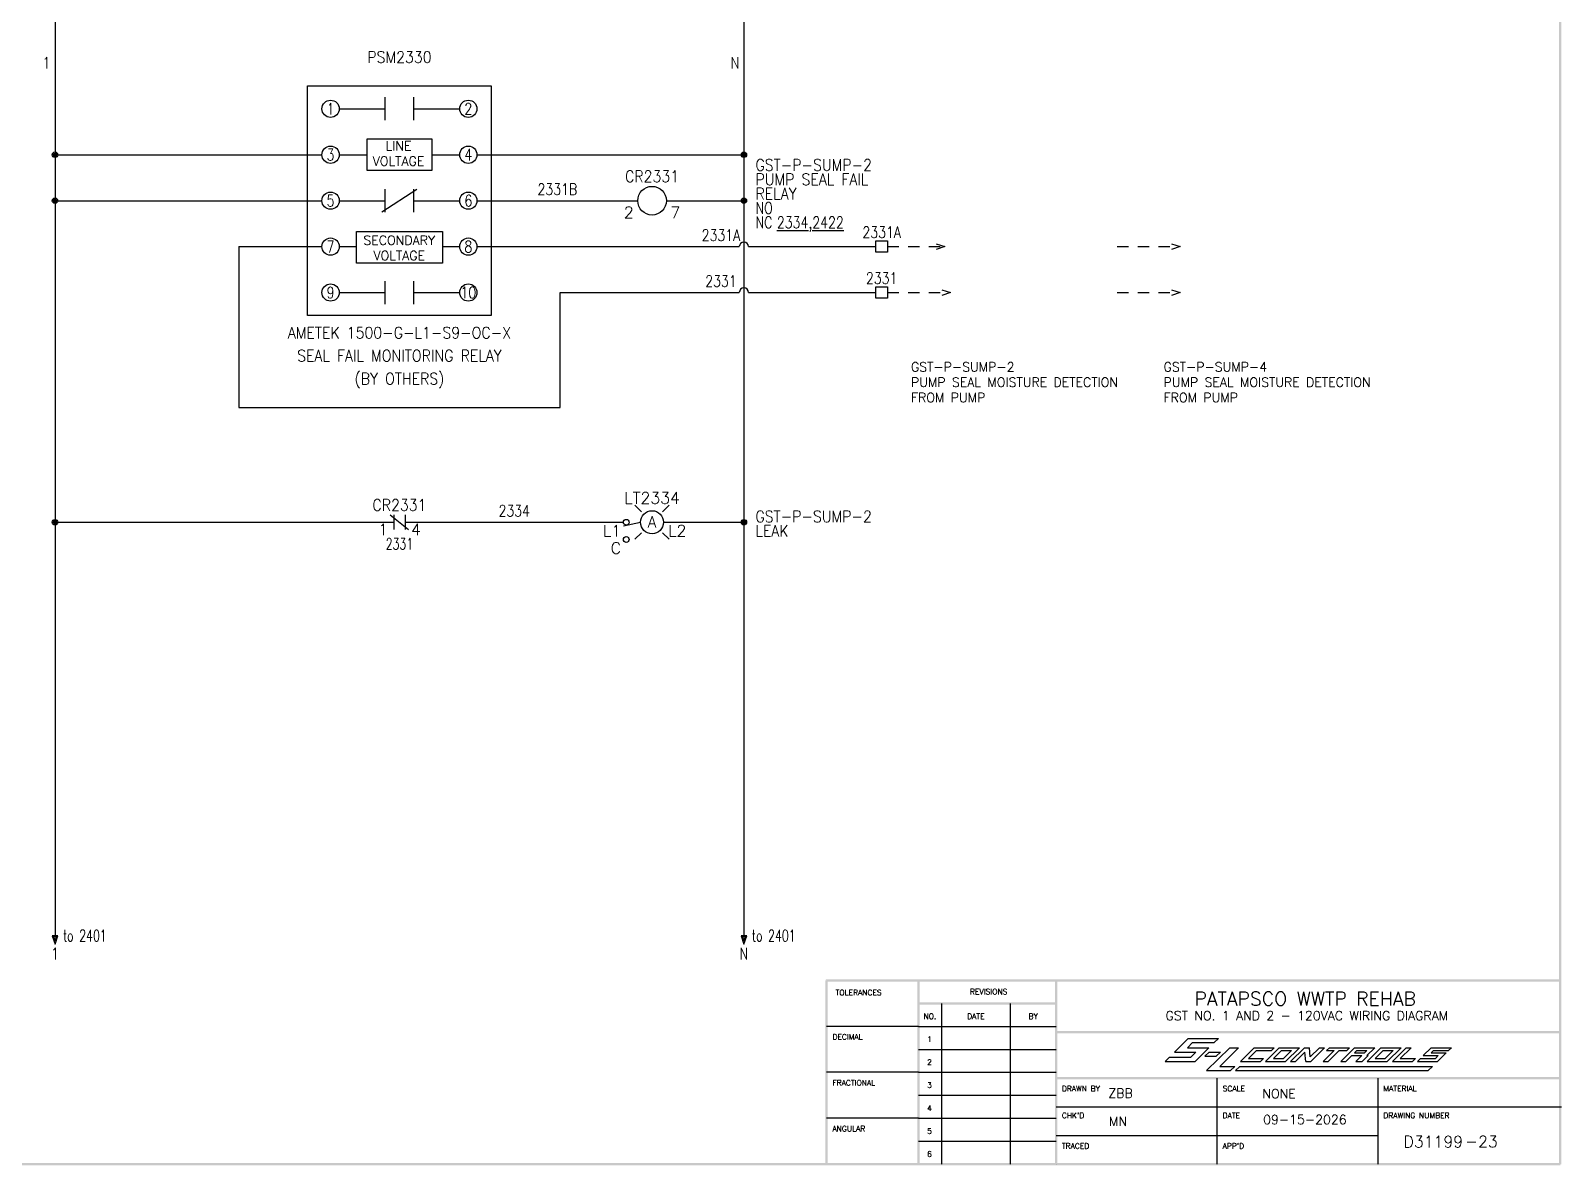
# Model space of a CAD drawing. Header units: inches. Extents: x 0 to 33.9, y 0 to 22.6.
# Drawn here: x 17.23 to 33.9, y 0 to 12.35 of the extents above; entities that cross this region are included whole.
import ezdxf
from ezdxf.enums import TextEntityAlignment as Align

# ---------------------------------------------------------------- set-up
doc = ezdxf.new("R2010")
doc.units = ezdxf.units.IN
doc.header["$MEASUREMENT"] = 0
doc.linetypes.add('HIDDEN2', pattern=[0.1875, 0.125, -0.0625])
for name, color, linetype in [('DESC', 150, 'Continuous'), ('MISC', 7, 'Continuous'), ('SYMS', 7, 'Continuous'), ('TAGS', 150, 'Continuous'), ('TERMS', 123, 'Continuous'), ('WIRENO', 72, 'Continuous'), ('WIREREF', 52, 'Continuous'), ('WIRES', 7, 'Continuous'), ('XREF', 7, 'Continuous'), ('XREFCHILD', 134, 'Continuous')]:
    doc.layers.add(name, color=color, linetype=linetype)
doc.styles.add('ROMANS', font='ROMANS')
doc.styles.get("Standard").update_dxf_attribs({"font": 'romans.shx'})
doc.styles.add('WD', font='romans.shx')

# ---------------------------------------------------------------- blocks, each defined once
blk = doc.blocks.new('LOGO')
at = {"color": 4}
for p, q in [((1.288, 0.284), (1.438, 0.432)), ((1.43, 0.331), (1.485, 0.386)), ((1.438, 0.432), (1.766, 0.432)), ((1.485, 0.386), (1.718, 0.386)), ((1.718, 0.386), (1.766, 0.432)), ((1.185, 0.182), (1.232, 0.229)), ((1.185, 0.182), (1.513, 0.182)), ((1.232, 0.229), (1.466, 0.229)), ((1.288, 0.284), (1.521, 0.284)), ((1.43, 0.331), (1.663, 0.331)), ((1.466, 0.229), (1.521, 0.284)), ((1.513, 0.182), (1.663, 0.331)), ((1.617, 0.237), (1.665, 0.284)), ((1.617, 0.237), (1.74, 0.237)), ((1.638, 0.081), (1.891, 0.331)), ((1.665, 0.284), (1.788, 0.284)), ((1.74, 0.237), (1.788, 0.284)), ((1.78, 0.128), (1.986, 0.331)), ((1.891, 0.331), (1.986, 0.331)), ((1.638, 0.081), (1.898, 0.081)), ((1.78, 0.128), (1.946, 0.128)), ((1.898, 0.081), (1.946, 0.128)), ((1.953, 0.081), (2, 0.128)), ((1.953, 0.081), (4.049, 0.081)), ((2, 0.128), (2.176, 0.128)), ((2.169, 0.128), (4.097, 0.128)), ((4.049, 0.081), (4.097, 0.128))]:
    blk.add_line(p, q, dxfattribs=at)
at = {"color": 6}
for p, q in [((2.005, 0.182), (2.155, 0.331)), ((2.005, 0.182), (2.224, 0.182)), ((2.092, 0.214), (2.179, 0.3)), ((2.092, 0.214), (2.256, 0.214)), ((2.155, 0.331), (2.374, 0.331)), ((2.179, 0.3), (2.343, 0.3)), ((2.224, 0.182), (2.256, 0.214)), ((2.279, 0.182), (2.429, 0.331)), ((2.279, 0.182), (2.498, 0.182)), ((2.343, 0.3), (2.374, 0.331)), ((2.365, 0.214), (2.452, 0.3)), ((2.365, 0.214), (2.475, 0.214)), ((2.429, 0.331), (2.648, 0.331)), ((2.452, 0.3), (2.561, 0.3)), ((2.475, 0.214), (2.561, 0.3)), ((2.498, 0.182), (2.648, 0.331)), ((2.552, 0.182), (2.702, 0.331)), ((2.552, 0.182), (2.607, 0.182)), ((2.607, 0.182), (2.707, 0.282)), ((2.702, 0.331), (2.757, 0.331)), ((2.716, 0.182), (2.707, 0.282)), ((2.716, 0.182), (2.771, 0.182)), ((2.766, 0.232), (2.757, 0.331)), ((2.766, 0.232), (2.866, 0.331)), ((2.771, 0.182), (2.921, 0.331)), ((2.866, 0.331), (2.921, 0.331)), ((2.908, 0.182), (3.026, 0.3)), ((2.908, 0.182), (2.962, 0.182)), ((2.944, 0.3), (2.976, 0.331)), ((2.944, 0.3), (3.026, 0.3)), ((2.962, 0.182), (3.081, 0.3)), ((2.976, 0.331), (3.194, 0.331)), ((3.081, 0.3), (3.163, 0.3)), ((3.099, 0.182), (3.249, 0.331)), ((3.099, 0.182), (3.154, 0.182)), ((3.154, 0.182), (3.217, 0.245)), ((3.163, 0.3), (3.194, 0.331)), ((3.217, 0.245), (3.326, 0.245)), ((3.249, 0.331), (3.468, 0.331)), ((3.249, 0.276), (3.272, 0.3)), ((3.249, 0.276), (3.358, 0.276)), ((3.263, 0.182), (3.326, 0.245)), ((3.263, 0.182), (3.332, 0.182)), ((3.272, 0.3), (3.382, 0.3)), ((3.332, 0.182), (3.395, 0.245)), ((3.358, 0.276), (3.382, 0.3)), ((3.381, 0.245), (3.468, 0.331)), ((3.381, 0.245), (3.395, 0.245)), ((3.386, 0.182), (3.536, 0.331)), ((3.386, 0.182), (3.605, 0.182)), ((3.473, 0.214), (3.559, 0.3)), ((3.473, 0.214), (3.582, 0.214)), ((3.536, 0.331), (3.755, 0.331)), ((3.559, 0.3), (3.669, 0.3)), ((3.582, 0.214), (3.669, 0.3)), ((3.605, 0.182), (3.755, 0.331)), ((3.66, 0.182), (3.81, 0.331)), ((3.66, 0.182), (3.878, 0.182)), ((3.746, 0.214), (3.864, 0.331)), ((3.746, 0.214), (3.91, 0.214)), ((3.81, 0.331), (3.864, 0.331)), ((3.878, 0.182), (3.91, 0.214)), ((3.933, 0.182), (3.965, 0.214)), ((3.933, 0.182), (4.152, 0.182)), ((3.965, 0.214), (4.129, 0.214)), ((3.996, 0.245), (4.083, 0.331)), ((3.996, 0.245), (4.16, 0.245)), ((4.037, 0.245), (4.147, 0.245)), ((4.083, 0.331), (4.302, 0.331)), ((4.083, 0.276), (4.106, 0.3)), ((4.083, 0.276), (4.178, 0.276)), ((4.083, 0.276), (4.247, 0.276)), ((4.106, 0.3), (4.27, 0.3)), ((4.129, 0.214), (4.16, 0.245)), ((4.152, 0.182), (4.247, 0.276)), ((4.27, 0.3), (4.302, 0.331))]:
    blk.add_line(p, q, dxfattribs=at)
blk = doc.blocks.new('S&L Title Block V2')
at = {"color": 2}
for p, q in [((27.15, 1.763), (27.15, 0.012)), ((27.9, 1.763), (27.9, 0.012)), ((26.9, 1.513), (25.9, 1.513)), ((26.9, 1.513), (28.4, 1.513)), ((26.9, 1.263), (28.4, 1.263)), ((26.9, 1.013), (25.9, 1.013)), ((26.9, 1.013), (28.4, 1.013)), ((30.15, 0.95), (30.15, 0.012)), ((31.9, 0.95), (31.9, 0.012)), ((26.9, 0.763), (28.4, 0.763)), ((26.9, 0.513), (25.9, 0.513)), ((26.9, 0.513), (28.4, 0.513)), ((28.4, 0.638), (33.9, 0.638)), ((26.9, 0.263), (28.4, 0.263)), ((28.4, 0.325), (31.9, 0.325)), ((28.4, 0.012), (28.4, 0.012))]:
    blk.add_line(p, q, dxfattribs=at)
for points in [[(33.9, 22.587), (33.875, 22.562), (33.9, 0.012), (33.875, 0.012)], [(25.887, 2.025), (25.912, 2), (33.9, 2.025), (33.9, 2)], [(25.887, 0.012), (25.912, 0.012), (25.887, 2.013), (25.912, 2.013)], [(26.887, 0.012), (26.912, 0.012), (26.887, 2.013), (26.912, 2.013)], [(28.387, 0.012), (28.412, 0.012), (28.387, 2.013), (28.412, 2.013)], [(26.9, 1.775), (26.9, 1.75), (28.4, 1.775), (28.4, 1.75)], [(28.4, 1.463), (28.4, 1.438), (33.9, 1.463), (33.9, 1.438)], [(28.4, 0.963), (28.4, 0.938), (33.9, 0.963), (33.9, 0.938)], [(33.888, 0), (33.888, 0.025), (0, 0), (0.025, 0.025)]]:
    blk.add_trace(points, dxfattribs=at)
at = {"color": 2, "linetype": 'Continuous'}
blk.add_blockref('LOGO', (28.4, 0.95), dxfattribs=at)
at = {"color": 2, "style": 'ROMANS'}
for s, p in [('TOLERANCES', (26.249, 1.851)), ('REVISIONS', (27.665, 1.861)), ('NO.', (27.025, 1.593)), ('DATE', (27.525, 1.593)), ('BY', (28.15, 1.593))]:
    blk.add_text(s, height=0.06, dxfattribs=at).set_placement(p, align=Align.CENTER)
for s, p in [('DECIMAL', (25.964, 1.369)), ('1', (26.995, 1.343)), ('2', (26.995, 1.093)), ('FRACTIONAL', (25.964, 0.869)), ('3', (26.995, 0.843)), ('DRAWN BY', (28.462, 0.806)), ('SCALE', (30.212, 0.806)), ('MATERIAL', (31.962, 0.806)), ('4', (26.995, 0.593)), ("CHK'D", (28.462, 0.513)), ('DATE', (30.212, 0.513)), ('DRAWING NUMBER', (31.962, 0.513)), ('ANGULAR', (25.964, 0.369)), ('5', (26.995, 0.343)), ('TRACED', (28.462, 0.181)), ("APP'D", (30.212, 0.181)), ('6', (26.995, 0.093))]:
    blk.add_text(s, height=0.06, dxfattribs=at).set_placement(p)
blk.add_text('-', height=0.125).set_placement((32.921, 0.2), align=Align.CENTER)
for tag, height, p in [('TITLE#1', 0.15, (31.11, 1.739)), ('TITLE#2', 0.1, (31.129, 1.58))]:
    blk.add_attdef(tag, text='', height=height).set_placement(p, align=Align.CENTER)
for tag, p, height in [('DRAWNBY', (28.968, 0.735), 0.1), ('SCALE', (30.644, 0.731), 0.1), ('CHKBY', (28.975, 0.429), 0.1), ('DATE', (30.653, 0.449), 0.1), ('SH#', (32.993, 0.197), 0.125)]:
    blk.add_attdef(tag, p, '', height=height)
blk.add_attdef('JOB#', text='', height=0.125).set_placement((32.83, 0.195), align=Align.RIGHT)
at = {"flags": 9}
blk.add_attdef('WD_TB', (0, 0), '', height=0.1, dxfattribs=at)
blk = doc.blocks.new('WDDOT')
for radius in [0.03, 0.0187, 0.00929]:
    blk.add_circle((0, 0), radius)
blk = doc.blocks.new('HCR1')
blk.add_circle((0, 0), 0.156)
at = {"style": 'WD'}
for tag, width, p in [('INST', 0.7, (0.006, 0.528)), ('LOC', 0.7, (0.006, 0.359)), ('TAG1', 0.9, (0, 0.202))]:
    blk.add_attdef(tag, text='', height=0.125, dxfattribs=dict(at, width=width)).set_placement(p, align=Align.CENTER)
at = {"style": 'WD', "flags": 9}
blk.add_attdef('FAMILY', text='', height=0.01, dxfattribs=at).set_placement((-0.005, 0.17), align=Align.CENTER)
at = {"style": 'WD'}
for tag, p, width in [('DESC1', (1.126, 0.076), 0.9), ('DESC2', (1.126, -0.081), 0.9), ('DESC3', (1.126, -0.237), 0.9), ('XREFNO', (1.359, -0.393), 0.8), ('XREFNC', (1.359, -0.549), 0.8)]:
    blk.add_attdef(tag, p, '', height=0.125, dxfattribs=dict(at, width=width))
at = {"style": 'WD', "flags": 1}
for tag, p in [('X4TERM01', (-0.156, 0)), ('X1TERM02', (0.156, 0))]:
    blk.add_attdef(tag, p, '', height=0.0125, dxfattribs=at)
at = {"linetype": 'Continuous', "style": 'WD', "flags": 9}
blk.add_attdef('ASSYCODE', text='', height=0.01, dxfattribs=at).set_placement((0, 0.125), align=Align.CENTER)
at = {"linetype": 'Continuous', "style": 'WD', "flags": 1}
for tag, p in [('MFG', (0, 0.14)), ('CAT', (0, 0.159))]:
    blk.add_attdef(tag, text='', height=0.01, dxfattribs=at).set_placement(p, align=Align.MIDDLE)
at = {"linetype": 'Continuous', "style": 'WD'}
blk.add_attdef('TERM01', text='', height=0.125, dxfattribs=at).set_placement((-0.2, -0.066), align=Align.TOP_RIGHT)
blk.add_attdef('TERM02', text='', height=0.125, dxfattribs=at).set_placement((0.2, -0.066), align=Align.TOP_LEFT)
at = {"style": 'WD', "width": 0.8, "flags": 8}
for tag, p in [('NO', (1.126, -0.393)), ('NC', (1.126, -0.549))]:
    blk.add_attdef(tag, p, '', height=0.125, dxfattribs=at)
blk = doc.blocks.new('HT0W01')
for p, q in [((-0.062, 0.062), (0.062, 0.062)), ((-0.062, -0.062), (-0.062, 0.062)), ((0.062, 0.062), (0.062, -0.062)), ((0.062, -0.062), (-0.062, -0.062))]:
    blk.add_line(p, q)
at = {"style": 'WD'}
for tag, p, width in [('INST', (0.062, 0.42), 0.7), ('LOC', (0.062, 0.25), 0.7), ('DESC1', (0.05, -0.385), 0.8)]:
    blk.add_attdef(tag, p, '', height=0.125, dxfattribs=dict(at, width=width))
at = {"linetype": 'Continuous', "style": 'WD', "width": 0.8, "flags": 8}
blk.add_attdef('WIRENO', text='', height=0.125, dxfattribs=at).set_placement((0, 0.094), align=Align.CENTER)
at = {"style": 'WD', "flags": 1}
for tag, p, height in [('X4TERM01', (-0.062, 0), 0.0125), ('X4TERMDESC01', (-0.055, -0.023), 0.025), ('X2TERMDESC01', (-0.006, 0.029), 0.025), ('STRIPSEQ', (0, 0), 0.00125), ('X2TERM01', (0, 0.062), 0.0125), ('X1TERMDESC01', (0.039, 0.007), 0.025), ('X1TERM01', (0.062, 0), 0.0125), ('LINKTERM', (0, -0.002), 0.00125), ('X8TERM01', (0, -0.062), 0.0125), ('X8TERMDESC01', (0, -0.054), 0.025)]:
    blk.add_attdef(tag, p, '', height=height, dxfattribs=at)
at = {"linetype": 'Continuous', "style": 'WD'}
for tag, p, height, width, flags in [('TAGSTRIP', (0.05, -0.229), 0.125, 0.9, 8), ('CAT', (0.213, -0.406), 0.109, 0.8, 1), ('DESC2', (0.05, -0.541), 0.125, 0.8, 8), ('DESC3', (0.05, -0.698), 0.125, 0.8, 8)]:
    blk.add_attdef(tag, p, '', height=height, dxfattribs=dict(at, width=width, flags=flags))
at = {"linetype": 'Continuous', "style": 'WD', "width": 0.8, "flags": 1}
blk.add_attdef('MFG', text='', height=0.109, dxfattribs=at).set_placement((0.088, -0.406), align=Align.RIGHT)
at = {"style": 'WD', "width": 0.7, "flags": 1}
blk.add_attdef('ASSYCODE', (0.062, -0.281), '', height=0.01, dxfattribs=at)
blk = doc.blocks.new('HLT1AP')
for p, q in [((-0.115, 0.115), (-0.186, 0.186)), ((0.115, 0.115), (0.186, 0.186)), ((-0.125, -0.003), (-0.31, -0.043)), ((-0.115, -0.115), (-0.186, -0.186)), ((0.115, -0.115), (0.186, -0.186))]:
    blk.add_line(p, q)
for centre, radius in [((-0.281, 0), 0.0312), ((0, 0), 0.125), ((-0.281, -0.188), 0.0312)]:
    blk.add_circle(centre, radius)
at = {"style": 'WD', "width": 0.7}
for tag, p in [('INST', (0.006, 0.528)), ('LOC', (0.006, 0.359))]:
    blk.add_attdef(tag, text='', height=0.125, dxfattribs=at).set_placement(p, align=Align.CENTER)
at = {"style": 'WD'}
for tag, p in [('TAG1', (0, 0.202)), ('COLOR', (0, -0.058))]:
    blk.add_attdef(tag, text='', height=0.125, dxfattribs=at).set_placement(p, align=Align.CENTER)
at = {"style": 'WD', "flags": 9}
blk.add_attdef('FAMILY', text='', height=0.01, dxfattribs=at).set_placement((-0.005, 0.161), align=Align.CENTER)
at = {"style": 'WD', "flags": 1}
for tag, p in [('X4TERM01', (-0.312, 0)), ('X1TERM02', (0.125, 0)), ('X4TERM03', (-0.312, -0.188))]:
    blk.add_attdef(tag, p, '', height=0.0125, dxfattribs=at)
at = {"linetype": 'Continuous', "style": 'WD', "flags": 9}
blk.add_attdef('ASSYCODE', text='', height=0.01, dxfattribs=at).set_placement((0.001, 0.1), align=Align.CENTER)
at = {"linetype": 'Continuous', "style": 'WD', "flags": 1}
for tag, p in [('MFG', (0, 0.121)), ('CAT', (0, 0.14))]:
    blk.add_attdef(tag, text='', height=0.01, dxfattribs=at).set_placement(p, align=Align.MIDDLE)
at = {"style": 'WD'}
for tag, p, width in [('DESC1', (1.125, 0), 0.9), ('WDTAGALT', (1.125, -0.312), 0.7)]:
    blk.add_attdef(tag, p, '', height=0.125, dxfattribs=dict(at, width=width))
at = {"linetype": 'Continuous', "style": 'WD', "flags": 8}
for tag, p in [('TERM01', (-0.338, -0.031)), ('TERM03', (-0.338, -0.219))]:
    blk.add_attdef(tag, text='', height=0.125, dxfattribs=at).set_placement(p, align=Align.TOP_RIGHT)
blk.add_attdef('TERM02', text='', height=0.125, dxfattribs=at).set_placement((0.175, -0.031), align=Align.TOP_LEFT)
at = {"style": 'WD', "width": 0.9}
blk.add_attdef('DESC2', text='', height=0.125, dxfattribs=at).set_placement((1.125, -0.031), align=Align.TOP_LEFT)
blk = doc.blocks.new('HCR22')
at = {"linetype": 'Continuous'}
for p, q in [((-0.1, 0.08), (0.1, -0.08)), ((-0.062, 0.08), (-0.062, -0.08)), ((0.062, 0.08), (0.062, -0.08))]:
    blk.add_line(p, q, dxfattribs=at)
at = {"style": 'WD'}
for tag, width, p in [('INST', 0.7, (0, 0.451)), ('LOC', 0.7, (0, 0.281)), ('TAG2', 0.9, (0, 0.125)), ('DESC1', 0.7, (0, -0.449)), ('XREF', 0.7, (0, -0.297)), ('DESC2', 0.7, (0, -0.597)), ('DESC3', 0.7, (0, -0.744))]:
    blk.add_attdef(tag, text='', height=0.125, dxfattribs=dict(at, width=width)).set_placement(p, align=Align.CENTER)
for tag, p, height, flags in [('X4TERM01', (-0.062, 0), 0.0125, 1), ('X1TERM02', (0.062, 0), 0.0125, 1), ('FAMILY', (0.097, 0.036), 0.01, 9), ('CONTACT', (0.097, 0.02), 0.01, 1)]:
    blk.add_attdef(tag, p, '', height=height, dxfattribs=dict(at, flags=flags))
for tag, p in [('X2LINK', (0, 0.125)), ('X8LINK', (0, -0.125))]:
    blk.add_attdef(tag, p, '', height=0.01, dxfattribs=at)
at = {"linetype": 'Continuous', "style": 'WD', "flags": 8}
blk.add_attdef('TERM01', text='', height=0.125, dxfattribs=at).set_placement((-0.125, -0.016), align=Align.TOP_RIGHT)
blk.add_attdef('TERM02', text='', height=0.125, dxfattribs=at).set_placement((0.125, -0.016), align=Align.TOP_LEFT)
blk = doc.blocks.new('WD_WNV')
at = {"linetype": 'Continuous', "style": 'WD', "width": 0.8}
blk.add_attdef('WIRENO', text='', height=0.125, dxfattribs=at).set_placement((-0.05, 0), align=Align.MIDDLE_RIGHT)
at = {"style": 'WD', "flags": 1}
for tag, p in [('W01USER', (-0.062, 0.094)), ('W02USER', (-0.062, 0.086)), ('W03USER', (-0.062, 0.078)), ('W04USER', (-0.062, 0.07)), ('W05USER', (-0.062, 0.062)), ('W06USER', (-0.062, 0.055)), ('W07USER', (-0.062, 0.047)), ('W08USER', (-0.062, 0.039)), ('W09USER', (-0.062, 0.031)), ('W10USER', (-0.062, 0.023))]:
    blk.add_attdef(tag, text='', height=0.005, dxfattribs=at).set_placement(p, align=Align.CENTER)
blk = doc.blocks.new('HA1S4')
for points in [[(0, 0), (-0.031, 0), (0, -0.094), (0.031, 0), (0, 0)], [(0.016, -0.011), (-0.016, -0.011), (0, -0.058), (0.016, -0.011)]]:
    blk.add_lwpolyline(points)
at = {"style": 'WD', "width": 0.7}
for tag, p in [('DESC1', (0.088, 0.113)), ('XREF', (0.088, -0.062))]:
    blk.add_attdef(tag, p, '', height=0.125, dxfattribs=at)
at = {"style": 'WD', "flags": 1}
for tag, p in [('X2TERM01', (0, 0)), ('SIGCODE', (0.035, -0.083))]:
    blk.add_attdef(tag, p, '', height=0.01, dxfattribs=at)
at = {"style": 'WD', "width": 0.8, "flags": 8}
blk.add_attdef('WIRENO', text='', height=0.125, dxfattribs=at).set_placement((0, -0.259), align=Align.CENTER)
blk = doc.blocks.new('WD_WNH')
at = {"linetype": 'Continuous', "style": 'WD', "width": 0.8}
blk.add_attdef('WIRENO', text='', height=0.125, dxfattribs=at).set_placement((0, 0.062), align=Align.CENTER)
at = {"style": 'WD', "flags": 1}
for tag, p in [('W01USER', (0, 0.078)), ('W02USER', (0, 0.07)), ('W03USER', (0, 0.062)), ('W04USER', (0, 0.055)), ('W05USER', (0, 0.047)), ('W06USER', (0, 0.039)), ('W07USER', (0, 0.031)), ('W08USER', (0, 0.023)), ('W09USER', (0, 0.016)), ('W10USER', (0, 0.008))]:
    blk.add_attdef(tag, text='', height=0.005, dxfattribs=at).set_placement(p, align=Align.CENTER)
blk = doc.blocks.new('HMS1_AMETEK_RELAY_002')
for p, q in [((0.094, 0), (0.594, 0)), ((0.594, -0.125), (0.594, 0.125)), ((0.906, -0.125), (0.906, 0.125)), ((0.906, 0), (1.406, 0)), ((0.094, -0.5), (0.398, -0.5)), ((1.102, -0.5), (1.406, -0.5)), ((0.558, -1.122), (0.94, -0.876)), ((0.594, -1.125), (0.594, -0.875)), ((0.906, -1.125), (0.906, -0.875)), ((0.094, -1), (0.594, -1)), ((0.906, -1), (1.406, -1)), ((0.094, -1.5), (0.282, -1.5)), ((1.218, -1.5), (1.406, -1.5)), ((0.594, -2.125), (0.594, -1.875)), ((0.906, -2.125), (0.906, -1.875)), ((0.094, -2), (0.594, -2)), ((0.906, -2), (1.406, -2))]:
    blk.add_line(p, q)
for points in [[(-0.25, 0.25), (1.75, 0.25), (1.75, -2.25), (-0.25, -2.25)], [(0.398, -0.328), (1.102, -0.328), (1.102, -0.672), (0.398, -0.672)], [(0.282, -1.335), (1.218, -1.335), (1.218, -1.681), (0.282, -1.681)]]:
    blk.add_lwpolyline(points, close=True)
for centre in [(0, 0), (1.5, 0), (0, -0.5), (1.5, -0.5), (0, -1), (1.5, -1), (0, -1.5), (1.5, -1.5), (0, -2), (1.5, -2)]:
    blk.add_circle(centre, 0.0938)
at = {"char_height": 0.1, "attachment_point": 1}
for s, insert in [('\\pxqc;LINE\\PVOLTAGE', (0.503, -0.353)), ('\\pxqc;SECONDARY\\PVOLTAGE', (0.511, -1.381))]:
    blk.add_mtext_dynamic_manual_height_columns(s, width=0.47328, gutter_width=0.5, heights=[0], dxfattribs=dict(at, insert=insert))
at = {"style": 'WD'}
for tag, width, p in [('TAG1', 0.9, (0.75, 0.5)), ('INST', 0.7, (2, -2.5)), ('LOC', 0.7, (2, -2.75))]:
    blk.add_attdef(tag, text='', height=0.125, dxfattribs=dict(at, width=width)).set_placement(p, align=Align.CENTER)
at = {"style": 'WD', "width": 0.8, "flags": 8}
for tag, p in [('NO', (2.5, 0.25)), ('NC', (2.5, 0))]:
    blk.add_attdef(tag, p, '', height=0.125, dxfattribs=at)
at = {"style": 'WD', "width": 0.8}
for tag, p in [('TERM01', (0, 0)), ('TERM02', (1.5, 0)), ('X4TERMDESC01', (0.301, -0.163)), ('X1TERMDESC02', (1.815, -0.163)), ('TERM03', (0, -0.5)), ('TERM04', (1.5, -0.5)), ('X4TERMDESC03', (0.315, -0.663)), ('X1TERMDESC04', (1.818, -0.663)), ('TERM05', (0, -1)), ('TERM06', (1.5, -1)), ('X4TERMDESC05', (0.315, -1.163)), ('X1TERMDESC06', (1.815, -1.163)), ('TERM07', (0, -1.5)), ('TERM08', (1.5, -1.5)), ('X4TERMDESC07', (0.315, -1.663)), ('X1TERMDESC08', (1.815, -1.663)), ('TERM09', (0, -2)), ('TERM10', (1.5, -2)), ('X4TERMDESC09', (0.313, -2.163)), ('X1TERMDESC10', (1.815, -2.163))]:
    blk.add_attdef(tag, text='', height=0.125, dxfattribs=at).set_placement(p, align=Align.MIDDLE)
at = {"style": 'WD', "flags": 1}
for tag, p in [('X4TERM01', (-0.094, 0)), ('X1TERM02', (1.594, 0)), ('X4TERM03', (-0.094, -0.5)), ('X1TERM04', (1.594, -0.5)), ('X4TERM05', (-0.094, -1)), ('X1TERM06', (1.594, -1)), ('X4TERM07', (-0.094, -1.5)), ('X1TERM08', (1.594, -1.5)), ('X4TERM09', (-0.094, -2)), ('X1TERM10', (1.594, -2))]:
    blk.add_attdef(tag, p, '', height=0.01, dxfattribs=at)
for tag, p in [('MFG', (0.75, 0)), ('CAT', (0.75, -0.25))]:
    blk.add_attdef(tag, text='', height=0.01, dxfattribs=at).set_placement(p, align=Align.MIDDLE)
at = {"style": 'WD', "flags": 9}
for tag, p in [('ASSYCODE', (0.705, -0.5)), ('FAMILY', (0.75, -0.75))]:
    blk.add_attdef(tag, text='', height=0.01, dxfattribs=at).set_placement(p, align=Align.CENTER)
at = {"style": 'WD'}
for tag, p, width in [('XREFNO', (-1, -2.5), 0.8), ('DESC1', (0.5, -2.5), 0.9), ('XREFNC', (-1, -2.75), 0.8), ('DESC2', (0.5, -2.75), 0.9), ('DESC3', (0.5, -3), 0.9)]:
    blk.add_attdef(tag, p, '', height=0.125, dxfattribs=dict(at, width=width))
blk = doc.blocks.new('HA1X1')
for p, q in [((-0.09375, 0.03125), (0, 0)), ((0, 0), (-0.09375, -0.03125))]:
    blk.add_line(p, q)
at = {"style": 'WD', "flags": 1}
blk.add_attdef('X4TERM01', (0, 0), '', height=0.01, dxfattribs=at)
at = {"style": 'WD', "width": 0.9}
blk.add_attdef('DESC1', (0.1, 0.0406), '', height=0.125, dxfattribs=at)
blk.add_attdef('DESC2', text='', height=0.125, dxfattribs=at).set_placement((0.1, -0.025), align=Align.TOP_LEFT)

msp = doc.modelspace()

# ---------------------------------------------------------------- linework, layer by layer
at = {"layer": 'WIRES'}
for p, q in [((17.5, 21.5), (17.5, 2.5)), ((25, 21.5), (25, 2.5)), ((17.5, 11), (20.406, 11)), ((22.094, 11), (25, 11)), ((17.5, 10.5), (20.406, 10.5)), ((22.094, 10.5), (23.844, 10.5)), ((24.156, 10.5), (25, 10.5)), ((19.5, 10), (19.5, 8.25)), ((19.5, 10), (20.406, 10)), ((22.094, 10), (24.95, 10)), ((25.05, 10), (26.438, 10)), ((23, 8.25), (23, 9.5)), ((23, 9.5), (24.95, 9.5)), ((25.05, 9.5), (26.438, 9.5)), ((19.5, 8.25), (23, 8.25)), ((17.5, 7), (21.188, 7)), ((21.312, 7), (23.688, 7)), ((24.125, 7), (25, 7))]:
    msp.add_line(p, q, dxfattribs=at)
at = {"layer": 'WIRES', "linetype": 'HIDDEN2'}
for p, q in [((26.562, 10), (27.188, 10)), ((29.062, 10), (29.688, 10)), ((26.562, 9.5), (27.188, 9.5)), ((29.062, 9.5), (29.688, 9.5))]:
    msp.add_line(p, q, dxfattribs=at)
at = {"layer": 'WIRES'}
for centre in [(25, 10), (25, 9.5)]:
    msp.add_arc(centre, 0.05, 0, 180, dxfattribs=at)

# ---------------------------------------------------------------- block references
msp.add_blockref('S&L Title Block V2', (0, 0)).add_auto_attribs({'SH#': '23', 'JOB#': 'D31199', 'DATE': '09-15-2026', 'SCALE': 'NONE', 'CHKBY': 'MN', 'DRAWNBY': 'ZBB', 'TITLE#2': 'GST NO. 1 AND 2 - 120VAC WIRING DIAGRAM', 'TITLE#1': 'PATAPSCO WWTP REHAB'})
at = {"layer": 'SYMS'}
ref = msp.add_blockref('HMS1_AMETEK_RELAY_002', (20.5, 11.5), dxfattribs=at)
ref.add_attrib('TERM01', '1', dxfattribs={"layer": 'TERMS', "height": 0.125, "style": 'WD', "width": 0.8}).set_placement((20.5, 11.5), align=Align.MIDDLE)
ref.add_attrib('TERM02', '2', dxfattribs={"layer": 'TERMS', "height": 0.125, "style": 'WD', "width": 0.8}).set_placement((22, 11.5), align=Align.MIDDLE)
ref.add_attrib('TERM03', '3', dxfattribs={"layer": 'TERMS', "height": 0.125, "style": 'WD', "width": 0.8}).set_placement((20.5, 11), align=Align.MIDDLE)
ref.add_attrib('TERM04', '4', dxfattribs={"layer": 'TERMS', "height": 0.125, "style": 'WD', "width": 0.8}).set_placement((22, 11), align=Align.MIDDLE)
ref.add_attrib('TERM05', '5', dxfattribs={"layer": 'TERMS', "height": 0.125, "style": 'WD', "width": 0.8}).set_placement((20.5, 10.5), align=Align.MIDDLE)
ref.add_attrib('TERM06', '6', dxfattribs={"layer": 'TERMS', "height": 0.125, "style": 'WD', "width": 0.8}).set_placement((22, 10.5), align=Align.MIDDLE)
ref.add_attrib('TERM07', '7', dxfattribs={"layer": 'TERMS', "height": 0.125, "style": 'WD', "width": 0.8}).set_placement((20.5, 10), align=Align.MIDDLE)
ref.add_attrib('TERM08', '8', dxfattribs={"layer": 'TERMS', "height": 0.125, "style": 'WD', "width": 0.8}).set_placement((22, 10), align=Align.MIDDLE)
ref.add_attrib('TERM09', '9', dxfattribs={"layer": 'TERMS', "height": 0.125, "style": 'WD', "width": 0.8}).set_placement((20.5, 9.5), align=Align.MIDDLE)
ref.add_attrib('TERM10', '10', dxfattribs={"layer": 'TERMS', "height": 0.125, "style": 'WD', "width": 0.8}).set_placement((22, 9.5), align=Align.MIDDLE)
ref.add_attrib('TAG1', 'PSM2330', dxfattribs={"layer": 'TAGS', "height": 0.125, "style": 'WD', "width": 0.9}).set_placement((21.25, 12), align=Align.CENTER)
ref.add_attrib('DESC1', 'AMETEK 1500-G-L1-S9-OC-X', dxfattribs={"layer": 'DESC', "height": 0.125, "style": 'WD', "width": 0.9}).set_placement((21.25, 9), align=Align.CENTER)
ref.add_attrib('DESC2', 'SEAL FAIL MONITORING RELAY', dxfattribs={"layer": 'DESC', "height": 0.125, "style": 'WD', "width": 0.9}).set_placement((21.25, 8.75), align=Align.CENTER)
ref.add_attrib('DESC3', '(BY OTHERS)', dxfattribs={"layer": 'DESC', "height": 0.125, "style": 'WD', "width": 0.9}).set_placement((21.25, 8.5), align=Align.CENTER)
for name, p in [('WDDOT', (17.5, 11)), ('WDDOT', (25, 11)), ('WDDOT', (17.5, 10.5)), ('WDDOT', (25, 10.5)), ('HA1X1', (27.188, 10)), ('HA1X1', (29.75, 10)), ('HA1X1', (27.25, 9.5)), ('HA1X1', (29.75, 9.5)), ('WDDOT', (17.5, 7)), ('WDDOT', (25, 7))]:
    msp.add_blockref(name, p, dxfattribs=at)
ref = msp.add_blockref('HCR1', (24, 10.5), dxfattribs=at)
ref.add_attrib('DESC3', 'RELAY', (25.126, 10.513), dxfattribs={"layer": 'DESC', "height": 0.125, "style": 'WD', "width": 0.9})
ref.add_attrib('NC', 'NC', (25.126, 10.201), dxfattribs={"layer": 'MISC', "height": 0.125, "style": 'WD', "width": 0.8, "flags": 8})
ref.add_attrib('NO', 'NO', (25.126, 10.357), dxfattribs={"layer": 'MISC', "height": 0.125, "style": 'WD', "width": 0.8, "flags": 8})
ref.add_attrib('TERM02', '7', dxfattribs={"layer": 'TERMS', "linetype": 'Continuous', "height": 0.125, "style": 'WD'}).set_placement((24.2, 10.434), align=Align.TOP_LEFT)
ref.add_attrib('TERM01', '2', dxfattribs={"layer": 'TERMS', "linetype": 'Continuous', "height": 0.125, "style": 'WD'}).set_placement((23.8, 10.434), align=Align.TOP_RIGHT)
ref.add_attrib('XREFNC', '%%u2334%%u,%%u2422%%u', (25.359, 10.201), dxfattribs={"layer": 'XREF', "height": 0.125, "style": 'WD', "width": 0.8})
ref.add_attrib('DESC2', 'PUMP SEAL FAIL', (25.126, 10.669), dxfattribs={"layer": 'DESC', "height": 0.125, "style": 'WD', "width": 0.9})
ref.add_attrib('DESC1', 'GST-P-SUMP-2', (25.126, 10.826), dxfattribs={"layer": 'DESC', "height": 0.125, "style": 'WD', "width": 0.9})
ref.add_attrib('TAG1', 'CR2331', dxfattribs={"layer": 'TAGS', "height": 0.125, "style": 'WD', "width": 0.9}).set_placement((24, 10.702), align=Align.CENTER)
ref = msp.add_blockref('HT0W01', (26.5, 10), dxfattribs=at)
ref.add_attrib('WIRENO', '2331A', dxfattribs={"layer": 'WIREREF', "linetype": 'Continuous', "height": 0.125, "style": 'WD', "width": 0.8, "flags": 8}).set_placement((26.5, 10.094), align=Align.CENTER)
ref = msp.add_blockref('HT0W01', (26.5, 9.5), dxfattribs=at)
ref.add_attrib('WIRENO', '2331', dxfattribs={"layer": 'WIREREF', "linetype": 'Continuous', "height": 0.125, "style": 'WD', "width": 0.8, "flags": 8}).set_placement((26.5, 9.594), align=Align.CENTER)
ref = msp.add_blockref('HCR22', (21.25, 7), dxfattribs=at)
ref.add_attrib('XREF', '2331', dxfattribs={"layer": 'XREFCHILD', "height": 0.125, "style": 'WD', "width": 0.7}).set_placement((21.25, 6.703), align=Align.CENTER)
ref.add_attrib('TERM02', '4', dxfattribs={"layer": 'TERMS', "linetype": 'Continuous', "height": 0.125, "style": 'WD', "flags": 8}).set_placement((21.375, 6.984), align=Align.TOP_LEFT)
ref.add_attrib('TERM01', '1', dxfattribs={"layer": 'TERMS', "linetype": 'Continuous', "height": 0.125, "style": 'WD', "flags": 8}).set_placement((21.125, 6.984), align=Align.TOP_RIGHT)
ref.add_attrib('TAG2', 'CR2331', dxfattribs={"layer": 'TAGS', "height": 0.125, "style": 'WD', "width": 0.9}).set_placement((21.25, 7.125), align=Align.CENTER)
ref = msp.add_blockref('HLT1AP', (24, 7), dxfattribs=at)
ref.add_attrib('TERM03', 'C', dxfattribs={"layer": 'TERMS', "linetype": 'Continuous', "height": 0.125, "style": 'WD', "flags": 8}).set_placement((23.662, 6.781), align=Align.TOP_RIGHT)
ref.add_attrib('DESC2', 'LEAK', dxfattribs={"layer": 'DESC', "height": 0.125, "style": 'WD', "width": 0.9}).set_placement((25.125, 6.969), align=Align.TOP_LEFT)
ref.add_attrib('DESC1', 'GST-P-SUMP-2', (25.125, 7), dxfattribs={"layer": 'DESC', "height": 0.125, "style": 'WD', "width": 0.9})
ref.add_attrib('TERM02', 'L2', dxfattribs={"layer": 'TERMS', "linetype": 'Continuous', "height": 0.125, "style": 'WD', "flags": 8}).set_placement((24.175, 6.969), align=Align.TOP_LEFT)
ref.add_attrib('TERM01', 'L1', dxfattribs={"layer": 'TERMS', "linetype": 'Continuous', "height": 0.125, "style": 'WD', "flags": 8}).set_placement((23.662, 6.969), align=Align.TOP_RIGHT)
ref.add_attrib('TAG1', 'LT2334', dxfattribs={"layer": 'TAGS', "height": 0.125, "style": 'WD'}).set_placement((24, 7.202), align=Align.CENTER)
ref.add_attrib('COLOR', 'A', dxfattribs={"layer": 'MISC', "height": 0.125, "style": 'WD'}).set_placement((24, 6.942), align=Align.CENTER)
ref = msp.add_blockref('HA1S4', (17.5, 2.5), dxfattribs=at)
ref.add_attrib('WIRENO', '1', dxfattribs={"layer": 'WIREREF', "height": 0.125, "style": 'WD', "width": 0.8, "flags": 8}).set_placement((17.5, 2.241), align=Align.CENTER)
ref.add_attrib('XREF', 'to 2401', (17.587, 2.438), dxfattribs={"layer": 'XREF', "height": 0.125, "style": 'WD', "width": 0.7})
ref = msp.add_blockref('HA1S4', (25, 2.5), dxfattribs=at)
ref.add_attrib('WIRENO', 'N', dxfattribs={"layer": 'WIREREF', "height": 0.125, "style": 'WD', "width": 0.8, "flags": 8}).set_placement((25, 2.241), align=Align.CENTER)
ref.add_attrib('XREF', 'to 2401', (25.087, 2.438), dxfattribs={"layer": 'XREF', "height": 0.125, "style": 'WD', "width": 0.7})
at = {"layer": 'WIRENO'}
ref = msp.add_blockref('WD_WNV', (17.5, 12), dxfattribs=at)
ref.add_attrib('WIRENO', '1', dxfattribs={"linetype": 'Continuous', "height": 0.125, "style": 'WD', "width": 0.8}).set_placement((17.45, 12), align=Align.MIDDLE_RIGHT)
ref = msp.add_blockref('WD_WNV', (25, 12), dxfattribs=at)
ref.add_attrib('WIRENO', 'N', dxfattribs={"linetype": 'Continuous', "height": 0.125, "style": 'WD', "width": 0.8}).set_placement((24.95, 12), align=Align.MIDDLE_RIGHT)
ref = msp.add_blockref('WD_WNH', (22.969, 10.5), dxfattribs=at)
ref.add_attrib('WIRENO', '2331B', dxfattribs={"linetype": 'Continuous', "height": 0.125, "style": 'WD', "width": 0.8}).set_placement((22.969, 10.562), align=Align.CENTER)
ref = msp.add_blockref('WD_WNH', (24.75, 10), dxfattribs=at)
ref.add_attrib('WIRENO', '2331A', dxfattribs={"linetype": 'Continuous', "height": 0.125, "style": 'WD', "width": 0.8}).set_placement((24.75, 10.062), align=Align.CENTER)
ref = msp.add_blockref('WD_WNH', (24.75, 9.5), dxfattribs=at)
ref.add_attrib('WIRENO', '2331', dxfattribs={"linetype": 'Continuous', "height": 0.125, "style": 'WD', "width": 0.8}).set_placement((24.75, 9.562), align=Align.CENTER)
ref = msp.add_blockref('WD_WNH', (22.5, 7), dxfattribs=at)
ref.add_attrib('WIRENO', '2334', dxfattribs={"linetype": 'Continuous', "height": 0.125, "style": 'WD', "width": 0.8}).set_placement((22.5, 7.062), align=Align.CENTER)

# ---------------------------------------------------------------- texts
at = {"linetype": 'HIDDEN2', "char_height": 0.1, "attachment_point": 1}
for s, insert in [('GST-P-SUMP-2\\PPUMP SEAL MOISTURE DETECTION\\PFROM PUMP', (26.819, 8.741)), ('GST-P-SUMP-4\\PPUMP SEAL MOISTURE DETECTION\\PFROM PUMP', (29.569, 8.741))]:
    msp.add_mtext_dynamic_manual_height_columns(s, width=2.93089, gutter_width=0.5, heights=[0], dxfattribs=dict(at, insert=insert))

doc.saveas('drawing.dxf')
